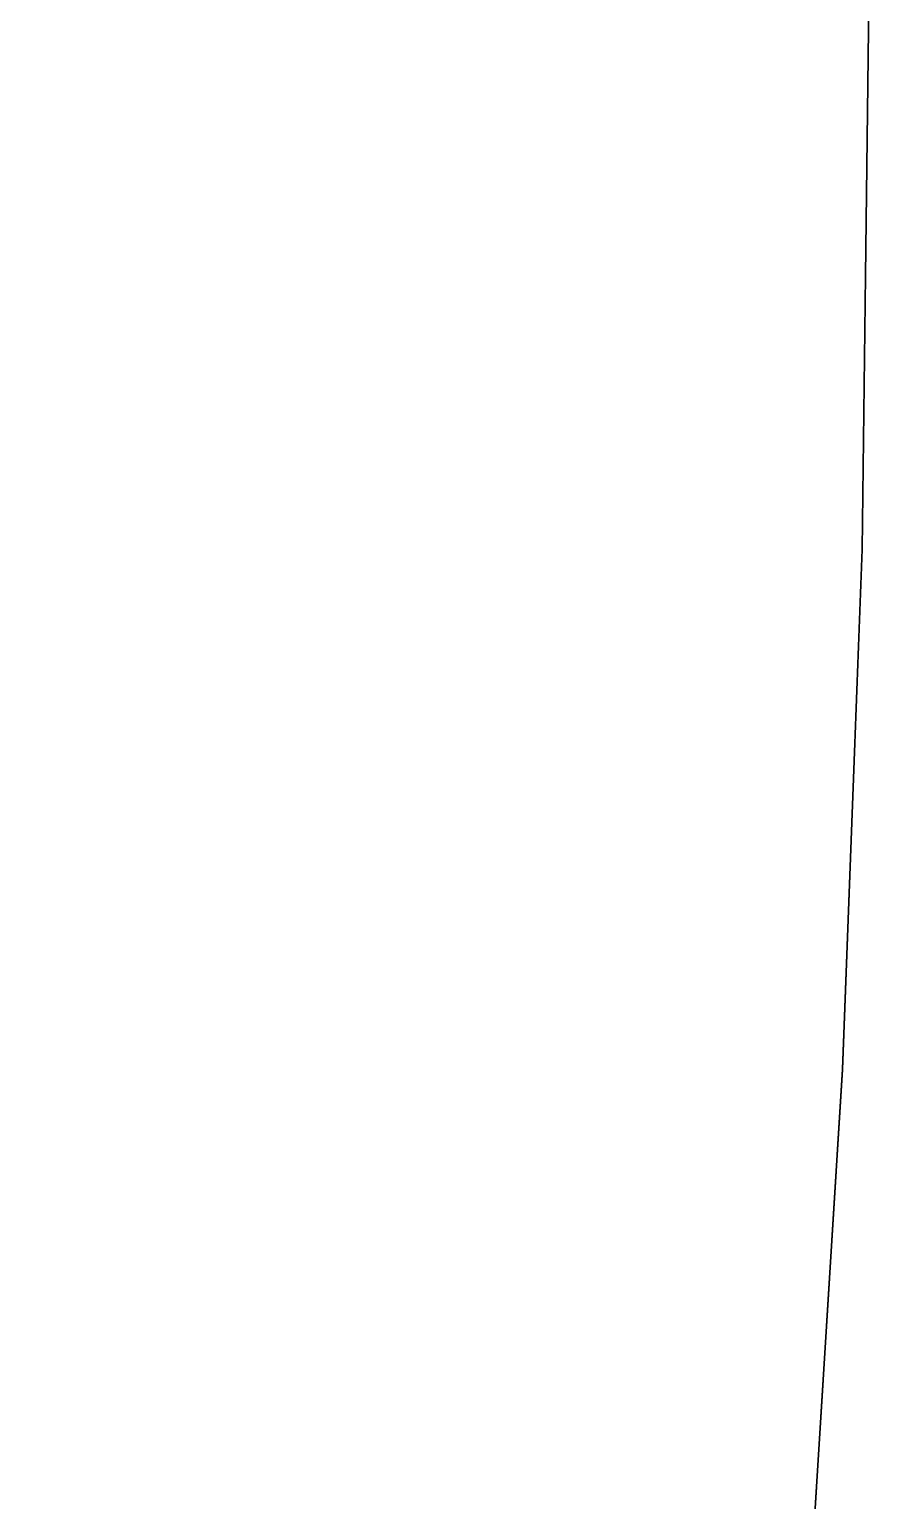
# Model space of a CAD drawing. Header units: millimetres. Extents: x 22804 to 54168, y 19058 to 39187.
# Drawn here: x 48387.2 to 48583.2, y 25226.1 to 25569.7 of the extents above; entities that cross this region are included whole.
import ezdxf

# ---------------------------------------------------------------- set-up
doc = ezdxf.new("R2010")
doc.units = ezdxf.units.MM
doc.header["$LTSCALE"] = 20
doc.layers.add('Furniture', color=31, linetype='Continuous')
doc.layers.add('TABLE-TOPVEN', color=6, linetype='Continuous')

# ---------------------------------------------------------------- blocks, each defined once
blk = doc.blocks.new('table')
at = {"layer": 'TABLE-TOPVEN', "invisible_edges": 15}
for points in [[(-39.709, 32.901, 27.324), (-10.926, 32.96, 27.324), (-10.926, -8.92, 27.324), (-39.702, -8.86, 27.324)], [(-10.926, 32.96, 27.324), (-6.143, 32.901, 27.324), (-6.143, -8.86, 27.324), (-10.926, -8.92, 27.324)], [(-6.147, -8.86, 28.5), (-6.146, 32.901, 28.5), (-10.926, 32.96, 28.5), (-10.926, -8.92, 28.5)], [(-1.363, -8.681, 28.5), (-1.363, 32.722, 28.5), (-6.146, 32.901, 28.5), (-6.147, -8.86, 28.5)], [(-6.143, 32.901, 27.324), (-1.364, 32.721, 27.324), (-1.363, -8.681, 27.324), (-6.145, -8.86, 27.324)], [(3.411, -8.382, 27.324), (-1.363, -8.681, 27.324), (-1.364, 32.721, 27.324), (3.411, 32.423, 27.324)], [(3.411, -8.382, 28.5), (3.411, 32.423, 28.5), (-1.363, 32.722, 28.5), (-1.363, -8.681, 28.5)]]:
    blk.add_3dface(points, dxfattribs=at)
at = {"layer": 'TABLE-TOPVEN', "color": 4}
for points in [[(-10.926, 32.96, 28.5), (-10.926, 32.96, 27.324), (-39.709, 32.901, 27.324), (-39.709, 32.901, 28.5)], [(-6.146, 32.901, 28.5), (-6.143, 32.901, 27.324), (-10.926, 32.96, 27.324), (-10.926, 32.96, 28.5)], [(-1.363, 32.722, 28.5), (-1.364, 32.721, 27.324), (-6.143, 32.901, 27.324), (-6.146, 32.901, 28.5)], [(3.411, 32.423, 28.5), (3.411, 32.423, 27.324), (-1.364, 32.721, 27.324), (-1.363, 32.722, 28.5)]]:
    blk.add_3dface(points, dxfattribs=at)

msp = doc.modelspace()

# ---------------------------------------------------------------- block references
at = {"layer": 'Furniture', "xscale": 25.4, "yscale": 25.4, "zscale": 25.4, "rotation": 270}
msp.add_blockref('table', (47745.971, 25292.154, -76.683), dxfattribs=at)

doc.saveas('drawing.dxf')
